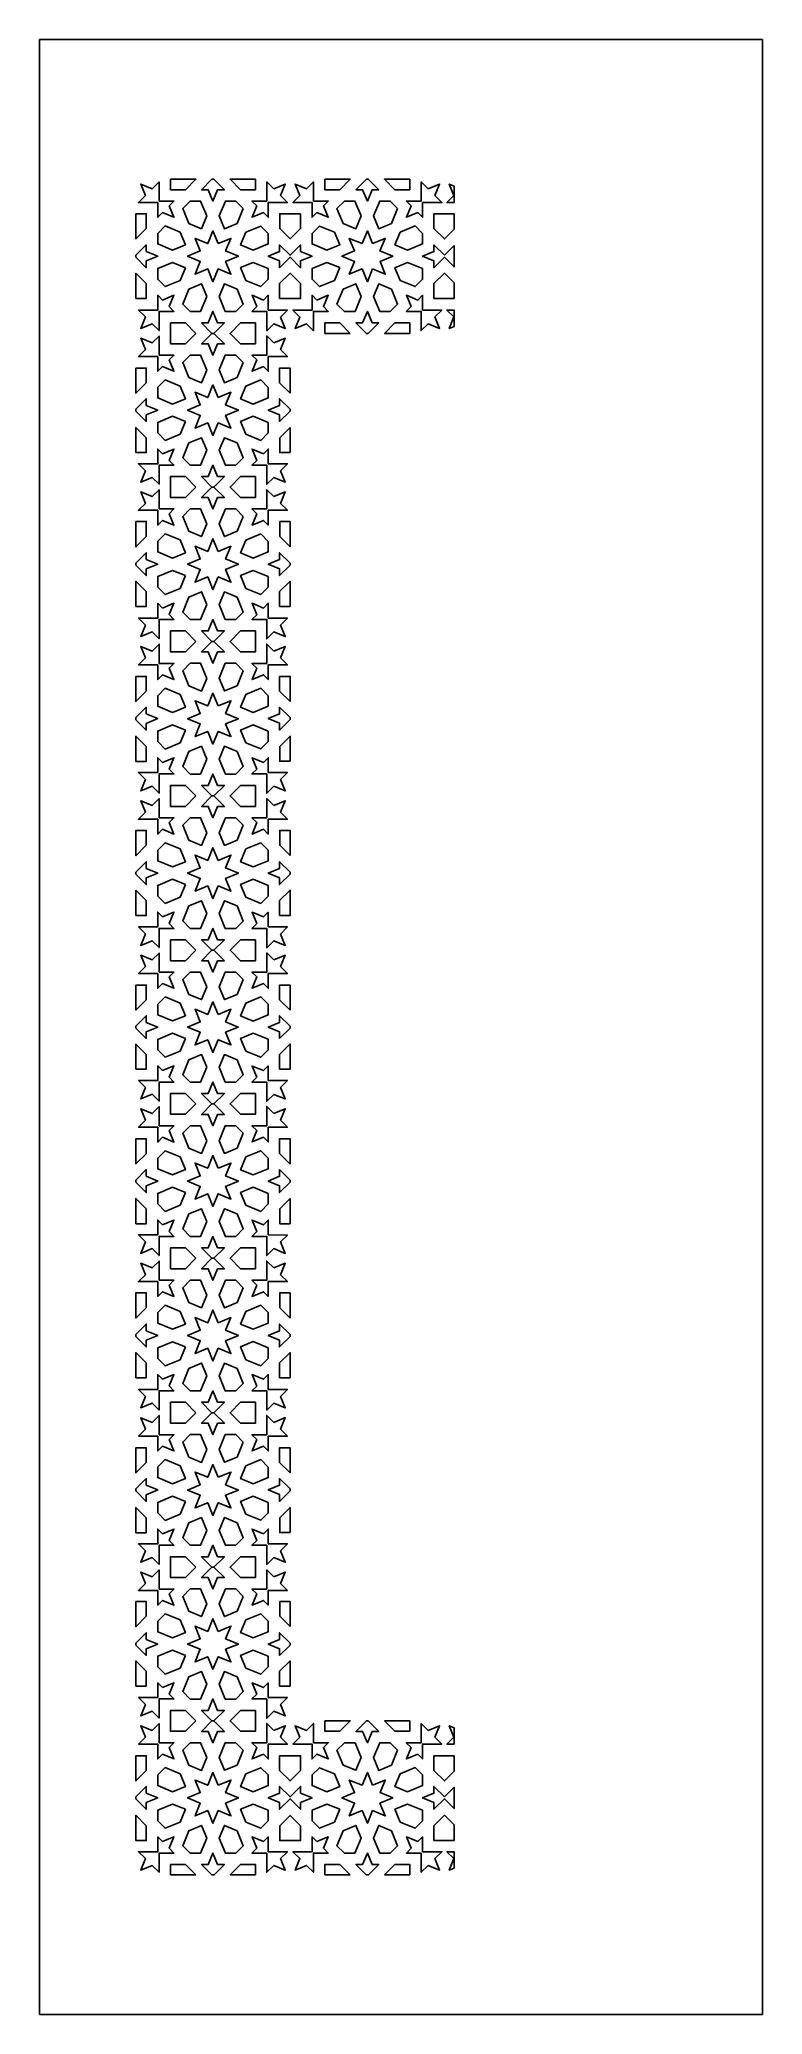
# Model space of a CAD drawing. Extents: x -375 to 375, y -1025 to 1025.
import ezdxf

# ---------------------------------------------------------------- set-up
doc = ezdxf.new("R2010")
doc.units = 0
doc.layers.add('LAYER_1', color=18, linetype='CONTINUOUS')

msp = doc.modelspace()

# ---------------------------------------------------------------- linework, layer by layer
at = {"layer": 'LAYER_1'}
for points in [[(-375, -1025), (375, -1025), (375, 1025), (-375, 1025)], [(-250.9, 857.2), (-235.6, 857.2), (-240.5, 852.3), (-235.6, 840.5), (-247.4, 845.4), (-252.4, 840.5), (-252.4, 855.8), (-272.4, 855.8), (-265.1, 863), (-270, 874.9), (-258.2, 870), (-250.9, 877.2)], [(-223.7, 869.1), (-239.1, 869.1), (-239.1, 880), (-212.8, 880)], [(-194.1, 880), (-183.2, 869.1), (-190.2, 869.1), (-195.1, 857.3), (-200, 869.1), (-206.9, 869.1), (-196.1, 880), (-196.1, 880), (-194, 880)], [(-151.1, 869.1), (-166.4, 869.1), (-177.3, 880), (-151.1, 880)], [(-132, 870), (-120.1, 874.9), (-125, 863.1), (-117.8, 855.8), (-137.8, 855.8), (-137.8, 840.5), (-142.7, 845.4), (-154.5, 840.5), (-149.6, 852.3), (-154.6, 857.2), (-139.2, 857.2), (-139.2, 877.2)], [(-90.8, 857.2), (-75.4, 857.2), (-80.4, 852.3), (-75.5, 840.5), (-87.3, 845.4), (-92.2, 840.5), (-92.2, 855.8), (-112.2, 855.8), (-104.9, 863.1), (-109.9, 874.9), (-98, 870), (-90.8, 877.2)], [(-63.6, 869.1), (-78.9, 869.1), (-78.9, 880), (-52.7, 880)], [(-33.9, 880), (-23.1, 869.1), (-30, 869.1), (-34.9, 857.3), (-39.8, 869.1), (-46.8, 869.1), (-35.9, 880), (-36, 880), (-33.9, 880)], [(9.1, 869.1), (-6.3, 869.1), (-17.2, 880), (9.1, 880)], [(28.2, 870), (40, 874.9), (35.1, 863), (42.4, 855.8), (22.4, 855.8), (22.4, 840.5), (17.4, 845.4), (5.6, 840.5), (10.5, 852.3), (5.6, 857.2), (20.9, 857.2), (21, 877.2)], [(55, 872.8), (55, 855.8), (47.6, 855.8), (54.9, 863), (50, 874.9)], [(-264.2, 828.8), (-275, 818), (-275, 818), (-275, 844.2), (-264.2, 844.2)], [(-201.5, 841.8), (-207, 828.6), (-220.1, 834.1), (-226.5, 849.6), (-218.8, 857.3), (-207.9, 857.3)], [(-163.6, 849.6), (-170, 834.1), (-183.2, 828.6), (-188.7, 841.8), (-182.2, 857.3), (-171.4, 857.3)], [(-104.2, 844.2), (-104.2, 828.8), (-115, 818.1), (-125.8, 828.8), (-125.8, 844.2), (-115, 844.2)], [(-41.3, 841.8), (-46.8, 828.6), (-60, 834.1), (-66.4, 849.6), (-58.6, 857.3), (-47.8, 857.3)], [(-3.5, 849.6), (-9.9, 834.1), (-23, 828.6), (-28.5, 841.8), (-22.1, 857.3), (-11.2, 857.3)], [(55, 828), (45, 818), (45, 818), (45, 818), (34.2, 828.8), (34.2, 844.2), (55, 844.2)], [(-229.2, 825), (-223.7, 811.9), (-236.9, 806.4), (-252.4, 812.8), (-252.4, 823.8), (-244.7, 831.5)], [(-189.6, 813.2), (-176.4, 818.6), (-181.9, 805.5), (-168.7, 800), (-181.9, 794.5), (-176.4, 781.4), (-189.6, 786.8), (-195.1, 773.6), (-200.5, 786.8), (-213.7, 781.4), (-208.2, 794.5), (-221.4, 800), (-208.2, 805.5), (-213.7, 818.6), (-200.5, 813.2), (-195.1, 826.3)], [(-137.7, 823.7), (-137.7, 812.8), (-153.2, 806.4), (-166.4, 811.8), (-160.9, 825), (-145.4, 831.4)], [(-69.1, 825), (-63.6, 811.8), (-76.8, 806.4), (-92.3, 812.8), (-92.3, 823.7), (-84.6, 831.4)], [(-29.5, 813.2), (-16.3, 818.6), (-21.8, 805.5), (-8.6, 800), (-21.7, 794.5), (-16.3, 781.4), (-29.5, 786.8), (-34.9, 773.6), (-40.4, 786.8), (-53.6, 781.4), (-48.1, 794.5), (-61.3, 800), (-48.1, 805.5), (-53.6, 818.6), (-40.4, 813.2), (-34.9, 826.3)], [(22.4, 823.8), (22.4, 812.8), (6.9, 806.4), (-6.3, 811.9), (-0.8, 825), (14.7, 831.5)], [(-264.2, 804.9), (-252.4, 800), (-264.2, 795.1), (-264.2, 788.1), (-275, 798.9), (-275, 801.1), (-264.2, 811.8)], [(-104.1, 804.9), (-92.3, 800), (-104.1, 795.1), (-104.1, 788.1), (-115, 799), (-115, 799), (-115, 799), (-115, 799), (-115, 799), (-125.9, 788.1), (-125.9, 795.1), (-137.7, 800), (-125.9, 804.9), (-125.9, 811.8), (-115, 801), (-115, 801), (-115, 801), (-115, 801), (-115, 801), (-115, 801), (-115, 801), (-115, 801), (-115, 801), (-104.1, 811.8)], [(45, 801.1), (55, 811.1), (55, 788.9), (45, 798.9), (34.2, 788.1), (34.2, 795.1), (22.4, 800), (34.2, 804.9), (34.2, 811.8)], [(-264.2, 771.6), (-264.2, 756.2), (-275, 756.2), (-275, 782.3)], [(-223.7, 788.1), (-229.2, 774.9), (-244.7, 768.5), (-252.4, 776.2), (-252.4, 787.2), (-236.9, 793.6)], [(-137.8, 787.2), (-137.8, 776.2), (-145.5, 768.6), (-160.9, 775), (-166.4, 788.2), (-153.2, 793.6)], [(-104.1, 771.6), (-104.1, 756.2), (-125.9, 756.2), (-125.9, 771.6), (-115, 782.4)], [(-63.6, 788.2), (-69.1, 775), (-84.5, 768.6), (-92.2, 776.2), (-92.2, 787.2), (-76.8, 793.6)], [(22.4, 787.2), (22.4, 776.2), (14.7, 768.5), (-0.8, 774.9), (-6.3, 788.1), (6.9, 793.6)], [(55, 772.3), (55, 756.2), (34.2, 756.2), (34.2, 771.6), (45, 782.3)], [(-247.4, 754.6), (-235.6, 759.5), (-240.5, 747.7), (-235.5, 742.8), (-250.9, 742.8), (-250.9, 722.8), (-258.1, 730), (-270, 725.1), (-265.1, 737), (-272.3, 744.2), (-252.3, 744.2), (-252.3, 759.6)], [(-201.4, 758.2), (-207.9, 742.7), (-218.7, 742.7), (-226.5, 750.4), (-220.1, 765.9), (-206.9, 771.4)], [(-170, 765.9), (-163.6, 750.4), (-171.4, 742.7), (-182.3, 742.7), (-188.7, 758.1), (-183.2, 771.3)], [(-137.8, 744.2), (-117.8, 744.2), (-125, 736.9), (-120.1, 725.1), (-132, 730), (-139.2, 722.7), (-139.2, 742.8), (-154.6, 742.7), (-149.6, 747.7), (-154.5, 759.5), (-142.7, 754.6), (-137.8, 759.5)], [(-87.3, 754.6), (-75.5, 759.5), (-80.4, 747.7), (-75.4, 742.7), (-90.8, 742.8), (-90.8, 722.7), (-98, 730), (-109.9, 725.1), (-105, 736.9), (-112.2, 744.2), (-92.2, 744.2), (-92.2, 759.5)], [(-41.3, 758.1), (-47.7, 742.7), (-58.6, 742.7), (-66.4, 750.4), (-60, 765.9), (-46.8, 771.3)], [(-9.9, 765.9), (-3.5, 750.4), (-11.3, 742.7), (-22.1, 742.7), (-28.5, 758.2), (-23.1, 771.4)], [(22.3, 744.2), (42.3, 744.2), (35.1, 737), (40, 725.1), (28.1, 730), (20.9, 722.8), (20.9, 742.8), (5.5, 742.8), (10.5, 747.7), (5.6, 759.5), (17.4, 754.6), (22.3, 759.6)], [(-190.2, 730.9), (-183.2, 730.9), (-194.1, 720), (-194, 720), (-196.1, 720), (-196.1, 720), (-206.9, 730.9), (-200, 730.9), (-195.1, 742.7)], [(-30, 730.9), (-23.1, 730.9), (-33.9, 720), (-33.9, 720), (-36, 720), (-35.9, 720), (-46.8, 730.9), (-39.8, 730.9), (-34.9, 742.7)], [(55, 742.8), (55, 727.2), (50, 725.1), (54.9, 737), (47.7, 744.2), (55, 744.2)], [(-212.9, 720), (-223.7, 709.2), (-239.1, 709.2), (-239.1, 720), (-239.1, 730.8), (-223.7, 730.8)], [(-194.1, 720), (-183.2, 709.1), (-190.2, 709.1), (-195.1, 697.3), (-200, 709.1), (-206.9, 709.1), (-196.1, 720), (-196.1, 720), (-194, 720)], [(-151.1, 720), (-151.1, 709.2), (-166.4, 709.2), (-177.3, 720), (-166.4, 730.8), (-151.1, 730.8)], [(-52.7, 720), (-78.9, 720), (-78.9, 730.8), (-63.6, 730.8)], [(9.1, 720), (-17.1, 720), (-6.3, 730.8), (9.1, 730.8)], [(-250.9, 697.3), (-235.5, 697.3), (-240.5, 692.4), (-235.6, 680.6), (-247.4, 685.5), (-252.3, 680.6), (-252.3, 695.8), (-272.3, 695.9), (-265.1, 703.1), (-270, 714.9), (-258.1, 710), (-250.9, 717.2)], [(-201.4, 681.9), (-206.9, 668.8), (-220.1, 674.2), (-226.5, 689.7), (-218.7, 697.4), (-207.9, 697.4)], [(-163.6, 689.7), (-170, 674.2), (-183.2, 668.8), (-188.7, 682), (-182.3, 697.4), (-171.4, 697.4)], [(-132, 710), (-120.1, 714.9), (-125, 703.1), (-117.8, 695.9), (-137.8, 695.9), (-137.8, 680.6), (-142.7, 685.5), (-154.5, 680.6), (-149.6, 692.4), (-154.6, 697.3), (-139.2, 697.3), (-139.2, 717.3)], [(-264.2, 668.6), (-275, 657.9), (-275, 683.9), (-264.2, 683.9)], [(-115, 657.8), (-125.9, 668.6), (-125.9, 683.9), (-115, 683.9)], [(-229.2, 665.2), (-223.7, 652.1), (-236.9, 646.6), (-252.4, 653), (-252.4, 664), (-244.7, 671.6)], [(-189.6, 653.4), (-176.4, 658.8), (-181.9, 645.7), (-168.7, 640.3), (-181.9, 634.8), (-176.4, 621.7), (-189.6, 627.1), (-195.1, 614), (-200.5, 627.1), (-213.7, 621.7), (-208.2, 634.8), (-221.4, 640.3), (-208.2, 645.7), (-213.7, 658.8), (-200.5, 653.4), (-195.1, 666.5)], [(-137.8, 663.9), (-137.8, 653), (-153.2, 646.6), (-166.4, 652.1), (-160.9, 665.2), (-145.5, 671.6)], [(-264.2, 645.1), (-252.4, 640.3), (-264.2, 635.4), (-264.2, 628.5), (-275, 639.2), (-275, 641.3), (-264.2, 652.1)], [(-115, 641.3), (-115, 641.3), (-115, 641.3), (-115, 639.3), (-115, 639.3), (-115, 639.3), (-115, 639.3), (-115, 639.3), (-125.9, 628.5), (-125.9, 635.4), (-137.7, 640.3), (-125.9, 645.2), (-125.9, 652.1)], [(-264.2, 611.5), (-264.2, 596.2), (-275, 596.2), (-275, 622.3), (-275, 622.3)], [(-223.7, 628.4), (-229.2, 615.3), (-244.7, 608.9), (-252.4, 616.6), (-252.4, 627.5), (-236.9, 633.9)], [(-137.7, 627.5), (-137.7, 616.7), (-145.4, 608.9), (-160.9, 615.3), (-166.4, 628.4), (-153.2, 633.9)], [(-115, 596.2), (-125.8, 596.2), (-125.8, 611.5), (-115, 622.2)], [(-247.4, 595), (-235.6, 599.9), (-240.5, 588.1), (-235.6, 583.2), (-250.9, 583.2), (-250.9, 563.3), (-258.2, 570.5), (-270, 565.6), (-265.1, 577.4), (-272.4, 584.6), (-252.4, 584.6), (-252.4, 599.9)], [(-201.5, 598.6), (-207.9, 583.1), (-218.8, 583.1), (-226.5, 590.8), (-220.1, 606.3), (-207, 611.7)], [(-170, 606.3), (-163.6, 590.9), (-171.4, 583.1), (-182.2, 583.1), (-188.7, 598.6), (-183.2, 611.7)], [(-137.8, 584.6), (-117.8, 584.6), (-125, 577.4), (-120.1, 565.6), (-132, 570.5), (-139.2, 563.3), (-139.2, 583.2), (-154.6, 583.2), (-149.6, 588.1), (-154.5, 599.9), (-142.7, 595), (-137.8, 599.9)], [(-190.2, 571.3), (-183.2, 571.3), (-194.1, 560.5), (-194, 560.5), (-196.1, 560.5), (-196.1, 560.5), (-206.9, 571.3), (-200, 571.3), (-195.1, 583.1)], [(-250.9, 537.7), (-235.6, 537.7), (-240.5, 532.8), (-235.6, 520.9), (-247.4, 525.8), (-252.4, 520.9), (-252.4, 536.3), (-272.4, 536.3), (-265.1, 543.5), (-270, 555.4), (-258.2, 550.5), (-250.9, 557.7)], [(-212.8, 560.5), (-223.7, 549.6), (-239.1, 549.6), (-239.1, 560.5), (-239.1, 571.3), (-223.7, 571.3)], [(-194.1, 560.5), (-183.2, 549.6), (-190.2, 549.6), (-195.1, 537.8), (-200, 549.6), (-206.9, 549.6), (-196.1, 560.5), (-196.1, 560.5), (-194, 560.5)], [(-151.1, 560.5), (-151.1, 549.6), (-166.4, 549.6), (-177.3, 560.5), (-166.4, 571.3), (-151.1, 571.3)], [(-132, 550.5), (-120.1, 555.4), (-125, 543.5), (-117.8, 536.3), (-137.8, 536.3), (-137.8, 520.9), (-142.7, 525.8), (-154.5, 520.9), (-149.6, 532.8), (-154.6, 537.7), (-139.2, 537.7), (-139.2, 557.7)], [(-201.5, 522.3), (-207, 509.1), (-220.1, 514.5), (-226.5, 530), (-218.8, 537.8), (-207.9, 537.8)], [(-163.6, 530), (-170, 514.5), (-183.2, 509), (-188.7, 522.3), (-182.2, 537.8), (-171.4, 537.8)], [(-264.2, 509.2), (-275, 498.4), (-275, 498.4), (-275, 524.7), (-264.2, 524.7)], [(-115, 498.5), (-125.8, 509.2), (-125.8, 524.6), (-115, 524.6)], [(-264.2, 485.3), (-252.4, 480.3), (-264.2, 475.4), (-264.2, 468.5), (-275, 479.3), (-275, 481.4), (-264.2, 492.2)], [(-229.2, 505.5), (-223.7, 492.2), (-236.9, 486.8), (-252.4, 493.2), (-252.4, 504.2), (-244.7, 511.9)], [(-189.6, 493.6), (-176.4, 499), (-181.9, 485.8), (-168.7, 480.4), (-181.9, 474.9), (-176.4, 461.7), (-189.6, 467.2), (-195.1, 454), (-200.5, 467.2), (-213.7, 461.7), (-208.2, 474.9), (-221.4, 480.4), (-208.2, 485.8), (-213.7, 499), (-200.5, 493.6), (-195.1, 506.8)], [(-137.7, 504.1), (-137.7, 493.2), (-153.2, 486.8), (-166.4, 492.2), (-160.9, 505.4), (-145.4, 511.8)], [(-115, 481.3), (-115, 481.4), (-115, 481.4), (-115, 481.4), (-115, 481.3), (-115, 479.3), (-115, 479.3), (-115, 479.3), (-125.9, 468.5), (-125.9, 475.4), (-137.7, 480.3), (-125.9, 485.2), (-125.9, 492.2)], [(-223.7, 468.5), (-229.2, 455.3), (-244.7, 448.8), (-252.4, 456.5), (-252.4, 467.5), (-236.9, 473.9)], [(-137.8, 467.5), (-137.8, 456.6), (-145.5, 448.9), (-160.9, 455.3), (-166.4, 468.5), (-153.2, 474)], [(-264.2, 451.9), (-264.2, 436.5), (-275, 436.5), (-275, 462.7)], [(-201.4, 438.5), (-207.9, 422.9), (-218.7, 422.9), (-226.5, 430.7), (-220.1, 446.2), (-206.9, 451.7)], [(-170, 446.2), (-163.6, 430.7), (-171.4, 422.9), (-182.3, 422.9), (-188.7, 438.4), (-183.2, 451.6)], [(-115, 436.5), (-125.9, 436.5), (-125.9, 451.9), (-115, 462.7)], [(-247.4, 434.9), (-235.6, 439.8), (-240.5, 428), (-235.5, 423), (-250.9, 423.1), (-250.9, 403), (-258.1, 410.3), (-270, 405.4), (-265.1, 417.2), (-272.3, 424.5), (-252.3, 424.5), (-252.3, 439.8)], [(-137.8, 424.4), (-117.8, 424.4), (-125, 417.2), (-120.1, 405.3), (-132, 410.2), (-139.2, 402.9), (-139.2, 423), (-154.6, 423), (-149.6, 427.9), (-154.5, 439.8), (-142.7, 434.9), (-137.8, 439.8)], [(-212.9, 400.2), (-223.7, 389.3), (-239.1, 389.3), (-239.1, 400.2), (-239.1, 411.1), (-223.7, 411.1)], [(-190.2, 411.1), (-183.2, 411.1), (-194.1, 400.2), (-194, 400.2), (-196.1, 400.2), (-196.1, 400.2), (-206.9, 411.1), (-200, 411.1), (-195.1, 422.9)], [(-151.1, 400.2), (-151.1, 389.3), (-166.4, 389.3), (-177.3, 400.2), (-166.4, 411.1), (-151.1, 411.1)], [(-250.9, 377.3), (-235.5, 377.4), (-240.5, 372.4), (-235.6, 360.6), (-247.4, 365.5), (-252.3, 360.6), (-252.3, 375.9), (-272.3, 375.9), (-265.1, 383.2), (-270, 395), (-258.1, 390.1), (-250.9, 397.4)], [(-194.1, 400.2), (-183.2, 389.3), (-190.2, 389.3), (-195.1, 377.5), (-200, 389.3), (-206.9, 389.3), (-196.1, 400.2), (-196.1, 400.2), (-194, 400.2)], [(-132, 390.2), (-120.1, 395.1), (-125, 383.2), (-117.8, 376), (-137.8, 376), (-137.8, 360.6), (-142.7, 365.6), (-154.5, 360.6), (-149.6, 372.5), (-154.6, 377.4), (-139.2, 377.4), (-139.2, 397.5)], [(-201.4, 361.9), (-206.9, 348.7), (-220.1, 354.2), (-226.5, 369.7), (-218.7, 377.5), (-207.9, 377.5)], [(-163.6, 369.7), (-170, 354.2), (-183.2, 348.8), (-188.7, 362), (-182.3, 377.5), (-171.4, 377.5)], [(-264.2, 348.5), (-275, 337.7), (-275, 363.9), (-264.2, 363.9)], [(-229.2, 345.1), (-223.7, 331.9), (-236.9, 326.5), (-252.4, 332.9), (-252.4, 343.9), (-244.7, 351.6)], [(-137.8, 343.8), (-137.8, 332.9), (-153.2, 326.4), (-166.4, 331.9), (-160.9, 345.1), (-145.5, 351.6)], [(-115, 337.7), (-125.9, 348.5), (-125.9, 363.9), (-115, 363.9)], [(-264.2, 325), (-252.4, 320.1), (-264.2, 315.1), (-264.2, 308.2), (-275, 319), (-275, 321.1), (-264.2, 331.9)], [(-189.6, 333.2), (-176.4, 338.7), (-181.9, 325.5), (-168.7, 320), (-181.9, 314.6), (-176.4, 301.4), (-189.6, 306.8), (-195.1, 293.6), (-200.5, 306.8), (-213.7, 301.4), (-208.2, 314.6), (-221.4, 320), (-208.2, 325.5), (-213.7, 338.7), (-200.5, 333.2), (-195.1, 346.4)], [(-115, 321.1), (-115, 321.1), (-115, 321.1), (-115, 319.1), (-115, 319), (-115, 319.1), (-115, 319), (-115, 319.1), (-125.9, 308.2), (-125.9, 315.2), (-137.7, 320.1), (-125.9, 325), (-125.9, 331.9)], [(-223.7, 308.2), (-229.2, 295), (-244.7, 288.5), (-252.4, 296.2), (-252.4, 307.2), (-236.9, 313.6)], [(-137.7, 307.2), (-137.7, 296.3), (-145.4, 288.6), (-160.9, 295), (-166.4, 308.2), (-153.2, 313.7)], [(-264.2, 291.2), (-264.2, 275.7), (-275, 275.7), (-275, 302), (-275, 302)], [(-201.5, 278.1), (-207.9, 262.6), (-218.8, 262.6), (-226.5, 270.4), (-220.1, 285.9), (-207, 291.4)], [(-170, 285.9), (-163.6, 270.4), (-171.4, 262.6), (-182.2, 262.6), (-188.7, 278.1), (-183.2, 291.4)], [(-115, 275.8), (-125.8, 275.8), (-125.8, 291.2), (-115, 301.9)], [(-247.4, 274.6), (-235.6, 279.5), (-240.5, 267.6), (-235.6, 262.7), (-250.9, 262.7), (-250.9, 242.7), (-258.2, 249.9), (-270, 245), (-265.1, 256.9), (-272.4, 264.1), (-252.4, 264.1), (-252.4, 279.5)], [(-137.8, 264.1), (-117.8, 264.1), (-125, 256.9), (-120.1, 245), (-132, 249.9), (-139.2, 242.7), (-139.2, 262.7), (-154.6, 262.7), (-149.6, 267.6), (-154.5, 279.5), (-142.7, 274.6), (-137.8, 279.5)], [(-212.8, 239.9), (-223.7, 229), (-239.1, 229), (-239.1, 239.9), (-239.1, 250.8), (-223.7, 250.8)], [(-190.2, 250.8), (-183.2, 250.8), (-194.1, 239.9), (-194, 239.9), (-196.1, 239.9), (-196.1, 239.9), (-206.9, 250.8), (-200, 250.8), (-195.1, 262.6)], [(-151.1, 239.9), (-151.1, 229), (-166.4, 229), (-177.3, 239.9), (-166.4, 250.8), (-151.1, 250.8)], [(-250.9, 217.1), (-235.6, 217.1), (-240.5, 212.2), (-235.6, 200.3), (-247.4, 205.2), (-252.4, 200.3), (-252.4, 215.6), (-272.4, 215.6), (-265.1, 222.9), (-270, 234.8), (-258.2, 229.8), (-250.9, 237.1)], [(-194.1, 239.9), (-183.2, 229), (-190.2, 229), (-195.1, 217.2), (-200, 229), (-206.9, 229), (-196.1, 239.9), (-196.1, 239.9), (-194, 239.9)], [(-132, 229.9), (-120.1, 234.8), (-125, 222.9), (-117.8, 215.7), (-137.8, 215.6), (-137.8, 200.3), (-142.7, 205.2), (-154.5, 200.3), (-149.6, 212.2), (-154.6, 217.1), (-139.2, 217.1), (-139.2, 237.1)], [(-201.5, 201.6), (-207, 188.4), (-220.1, 193.9), (-226.5, 209.4), (-218.8, 217.2), (-207.9, 217.2)], [(-163.6, 209.4), (-170, 193.9), (-183.2, 188.4), (-188.7, 201.6), (-182.2, 217.1), (-171.4, 217.1)], [(-264.2, 188.6), (-275, 177.8), (-275, 177.8), (-275, 204), (-264.2, 204)], [(-229.2, 184.8), (-223.7, 171.6), (-236.9, 166.1), (-252.4, 172.6), (-252.4, 183.5), (-244.7, 191.2)], [(-189.6, 172.9), (-176.4, 178.4), (-181.9, 165.2), (-168.7, 159.7), (-181.9, 154.3), (-176.4, 141.1), (-189.6, 146.5), (-195.1, 133.3), (-200.5, 146.5), (-213.7, 141.1), (-208.2, 154.3), (-221.4, 159.7), (-208.2, 165.2), (-213.7, 178.4), (-200.5, 172.9), (-195.1, 186.1)], [(-137.7, 183.4), (-137.7, 172.6), (-153.2, 166.1), (-166.4, 171.6), (-160.9, 184.8), (-145.4, 191.2)], [(-115, 177.9), (-125.8, 188.6), (-125.8, 204), (-115, 204)], [(-264.2, 164.6), (-252.4, 159.7), (-264.2, 154.8), (-264.2, 147.8), (-275, 158.7), (-275, 160.8), (-264.2, 171.6)], [(-115, 160.7), (-115, 160.7), (-115, 160.7), (-115, 160.7), (-115, 160.7), (-115, 158.7), (-115, 158.7), (-115, 158.7), (-125.9, 147.8), (-125.9, 154.8), (-137.7, 159.7), (-125.9, 164.6), (-125.9, 171.6)], [(-223.7, 147.8), (-229.2, 134.6), (-244.7, 128.2), (-252.4, 135.9), (-252.4, 146.9), (-236.9, 153.3)], [(-137.8, 146.9), (-137.8, 135.9), (-145.5, 128.2), (-160.9, 134.7), (-166.4, 147.9), (-153.2, 153.3)], [(-264.2, 131.3), (-264.2, 115.8), (-275, 115.8), (-275, 142)], [(-201.4, 117.8), (-207.9, 102.3), (-218.7, 102.3), (-226.5, 110.1), (-220.1, 125.6), (-206.9, 131)], [(-170, 125.6), (-163.6, 110), (-171.4, 102.3), (-182.3, 102.3), (-188.7, 117.8), (-183.2, 131)], [(-115, 115.8), (-125.9, 115.8), (-125.9, 131.2), (-115, 142.1)], [(-247.4, 114.3), (-235.6, 119.2), (-240.5, 107.3), (-235.5, 102.4), (-250.9, 102.4), (-250.9, 82.4), (-258.1, 89.6), (-270, 84.7), (-265.1, 96.6), (-272.3, 103.8), (-252.3, 103.8), (-252.3, 119.2)], [(-137.8, 103.8), (-117.8, 103.8), (-125, 96.5), (-120.1, 84.7), (-132, 89.6), (-139.2, 82.3), (-139.2, 102.4), (-154.6, 102.4), (-149.6, 107.3), (-154.5, 119.1), (-142.7, 114.2), (-137.8, 119.1)], [(-212.9, 79.6), (-223.7, 68.8), (-239.1, 68.8), (-239.1, 79.6), (-239.1, 90.4), (-223.7, 90.4)], [(-190.2, 90.5), (-183.2, 90.5), (-194.1, 79.6), (-196.1, 79.6), (-196.1, 79.6), (-196.1, 79.6), (-196.1, 79.6), (-196.1, 79.6), (-196.1, 79.6), (-196.1, 79.6), (-196.1, 79.6), (-196.1, 79.6), (-206.9, 90.5), (-200, 90.5), (-195.1, 102.3)], [(-151.1, 79.6), (-151.1, 68.8), (-166.4, 68.8), (-177.3, 79.6), (-166.4, 90.4), (-151.1, 90.4)], [(-250.9, 56.9), (-235.5, 56.9), (-240.5, 52), (-235.6, 40.2), (-247.4, 45.1), (-252.3, 40.2), (-252.3, 55.5), (-272.3, 55.5), (-265.1, 62.7), (-270, 74.5), (-258.1, 69.6), (-250.9, 76.8)], [(-183.2, 68.8), (-190.2, 68.8), (-195.1, 57), (-200, 68.8), (-206.9, 68.8), (-196.1, 79.6), (-194.1, 79.6)], [(-194.1, 79.6), (-194.1, 79.6), (-194.1, 79.6), (-194, 79.6)], [(-194, 79.6), (-194.1, 79.6), (-194.1, 79.6), (-194.1, 79.6)], [(-132, 69.7), (-120.1, 74.5), (-125, 62.8), (-117.8, 55.5), (-137.8, 55.5), (-137.8, 40.2), (-142.7, 45.1), (-154.5, 40.3), (-149.6, 52.1), (-154.6, 56.9), (-139.2, 56.9), (-139.2, 76.9)], [(-264.2, 28.2), (-275, 17.5), (-275, 43.5), (-264.2, 43.5)], [(-201.4, 41.6), (-206.9, 28.4), (-220.1, 33.8), (-226.5, 49.3), (-218.7, 57), (-207.9, 57)], [(-163.6, 49.3), (-170, 33.9), (-183.2, 28.4), (-188.7, 41.6), (-182.3, 57), (-171.4, 57)], [(-115, 17.4), (-125.9, 28.2), (-125.9, 43.5), (-115, 43.5)], [(-229.2, 24.9), (-223.7, 11.7), (-236.9, 6.3), (-252.4, 12.7), (-252.4, 23.6), (-244.7, 31.2)], [(-189.6, 13), (-176.4, 18.5), (-181.9, 5.3), (-168.8, -0.1), (-181.9, -5.5), (-176.4, -18.6), (-189.6, -13.2), (-195.1, -26.3), (-200.5, -13.2), (-213.7, -18.6), (-208.2, -5.5), (-221.4, -0.1), (-208.2, 5.3), (-213.7, 18.5), (-200.5, 13), (-195.1, 26.1)], [(-137.8, 23.6), (-137.8, 12.6), (-153.2, 6.2), (-166.4, 11.7), (-160.9, 24.8), (-145.5, 31.2)], [(-264.2, 4.8), (-252.4, -0.1), (-264.2, -5), (-264.2, -11.9), (-275, -1.1), (-275, -0.1), (-275, 0.9), (-264.2, 11.7)], [(-115, 0.9), (-115, 0.9), (-115, 0.9), (-115, -0.1), (-115, -1.1), (-115, -1.1), (-115, -1.1), (-125.9, -11.9), (-125.9, -5), (-137.7, -0.1), (-125.9, 4.8), (-125.9, 11.7)], [(-264.2, -28.4), (-264.2, -43.7), (-275, -43.7), (-275, -17.7)], [(-223.7, -11.9), (-229.2, -25), (-244.7, -31.4), (-252.4, -23.8), (-252.4, -12.9), (-236.9, -6.5)], [(-137.8, -12.8), (-137.8, -23.8), (-145.5, -31.4), (-160.9, -25), (-166.4, -11.9), (-153.2, -6.4)], [(-115, -43.7), (-125.9, -43.7), (-125.9, -28.4), (-115, -17.6)], [(-247.4, -45.3), (-235.6, -40.4), (-240.5, -52.2), (-235.5, -57.1), (-250.9, -57.1), (-250.9, -77), (-258.1, -69.8), (-270, -74.7), (-265.1, -62.9), (-272.3, -55.7), (-252.3, -55.7), (-252.3, -40.4)], [(-201.4, -41.8), (-207.9, -57.2), (-218.7, -57.2), (-226.5, -49.5), (-220.1, -34), (-206.9, -28.6)], [(-170, -34.1), (-163.6, -49.5), (-171.4, -57.2), (-182.3, -57.2), (-188.7, -41.8), (-183.2, -28.6)], [(-137.8, -55.7), (-117.8, -55.7), (-125, -62.9), (-120.1, -74.7), (-132, -69.9), (-139.2, -77.1), (-139.2, -57.1), (-154.6, -57.1), (-149.6, -52.2), (-154.5, -40.5), (-142.7, -45.3), (-137.8, -40.4)], [(-190.2, -69), (-183.2, -69), (-194.1, -79.8), (-194, -79.8), (-194.1, -79.8), (-194.1, -79.8), (-194.1, -79.8), (-196.1, -79.8), (-196.1, -79.8), (-196.1, -79.8), (-196.1, -79.8), (-196.1, -79.8), (-196.1, -79.8), (-196.1, -79.8), (-196.1, -79.8), (-196.1, -79.8), (-206.9, -69), (-200, -69), (-195.1, -57.2)], [(-212.9, -79.8), (-223.7, -90.6), (-239.1, -90.6), (-239.1, -79.8), (-239.1, -69), (-223.7, -69)], [(-194, -79.8), (-194.1, -79.8), (-183.2, -90.7), (-190.2, -90.7), (-195.1, -102.5), (-200, -90.7), (-206.9, -90.7), (-196.1, -79.8), (-194.1, -79.8), (-194.1, -79.8), (-194.1, -79.8)], [(-151.1, -79.8), (-151.1, -90.6), (-166.4, -90.6), (-177.3, -79.8), (-166.4, -69), (-151.1, -69)], [(-250.9, -102.6), (-235.5, -102.6), (-240.5, -107.5), (-235.6, -119.4), (-247.4, -114.5), (-252.3, -119.4), (-252.3, -104), (-272.3, -104), (-265.1, -96.8), (-270, -84.9), (-258.1, -89.8), (-250.9, -82.6)], [(-163.6, -110.2), (-170, -125.8), (-183.2, -131.2), (-188.7, -118), (-182.3, -102.5), (-171.4, -102.5)], [(-132, -89.8), (-120.1, -84.9), (-125, -96.7), (-117.8, -104), (-137.8, -104), (-137.8, -119.3), (-142.7, -114.4), (-154.5, -119.3), (-149.6, -107.5), (-154.6, -102.6), (-139.2, -102.6), (-139.2, -82.5)], [(-264.2, -131.5), (-275, -142.2), (-275, -116), (-264.2, -116)], [(-201.4, -118), (-206.9, -131.2), (-220.1, -125.8), (-226.5, -110.3), (-218.7, -102.5), (-207.9, -102.5)], [(-115, -142.3), (-125.9, -131.4), (-125.9, -116), (-115, -116)], [(-229.2, -134.8), (-223.7, -148), (-236.9, -153.5), (-252.4, -147.1), (-252.4, -136.1), (-244.7, -128.4)], [(-189.6, -146.7), (-176.4, -141.3), (-181.9, -154.5), (-168.7, -159.9), (-181.9, -165.4), (-176.4, -178.6), (-189.6, -173.1), (-195.1, -186.3), (-200.5, -173.1), (-213.7, -178.6), (-208.2, -165.4), (-221.4, -159.9), (-208.2, -154.5), (-213.7, -141.3), (-200.5, -146.7), (-195.1, -133.5)], [(-137.8, -136.1), (-137.8, -147.1), (-153.2, -153.5), (-166.4, -148.1), (-160.9, -134.8), (-145.5, -128.4)], [(-264.2, -155), (-252.4, -159.9), (-264.2, -164.8), (-264.2, -171.8), (-275, -161), (-275, -158.9), (-264.2, -148)], [(-115, -158.9), (-115, -158.9), (-115, -158.9), (-115, -160.9), (-115, -160.9), (-115, -160.9), (-115, -160.9), (-115, -160.9), (-125.9, -171.8), (-125.9, -164.8), (-137.7, -159.9), (-125.9, -155), (-125.9, -148)], [(-264.2, -188.8), (-264.2, -204.2), (-275, -204.2), (-275, -178), (-275, -178)], [(-223.7, -171.8), (-229.2, -185), (-244.7, -191.4), (-252.4, -183.7), (-252.4, -172.8), (-236.9, -166.3)], [(-137.7, -172.7), (-137.7, -183.6), (-145.4, -191.4), (-160.9, -185), (-166.4, -171.8), (-153.2, -166.3)], [(-115, -204.2), (-125.8, -204.2), (-125.8, -188.8), (-115, -178.1)], [(-247.4, -205.4), (-235.6, -200.5), (-240.5, -212.4), (-235.6, -217.3), (-250.9, -217.3), (-250.9, -237.3), (-258.2, -230), (-270, -235), (-265.1, -223.1), (-272.4, -215.8), (-252.4, -215.8), (-252.4, -200.5)], [(-201.5, -201.8), (-207.9, -217.4), (-218.8, -217.4), (-226.5, -209.6), (-220.1, -194.1), (-207, -188.6)], [(-170, -194.1), (-163.6, -209.6), (-171.4, -217.3), (-182.2, -217.3), (-188.7, -201.8), (-183.2, -188.6)], [(-137.8, -215.8), (-117.8, -215.9), (-125, -223.1), (-120.1, -235), (-132, -230), (-139.2, -237.3), (-139.2, -217.3), (-154.6, -217.3), (-149.6, -212.3), (-154.5, -200.5), (-142.7, -205.4), (-137.8, -200.5)], [(-190.2, -229.2), (-183.2, -229.2), (-194.1, -240.1), (-194, -240.1), (-196.1, -240.1), (-196.1, -240.1), (-206.9, -229.2), (-200, -229.2), (-195.1, -217.4)], [(-250.9, -262.9), (-235.6, -262.9), (-240.5, -267.8), (-235.6, -279.7), (-247.4, -274.8), (-252.4, -279.7), (-252.4, -264.3), (-272.4, -264.3), (-265.1, -257.1), (-270, -245.2), (-258.2, -250.1), (-250.9, -242.9)], [(-212.8, -240.1), (-223.7, -251), (-239.1, -251), (-239.1, -240.1), (-239.1, -229.2), (-223.7, -229.2)], [(-194.1, -240.1), (-183.2, -251), (-190.2, -251), (-195.1, -262.8), (-200, -251), (-206.9, -251), (-196.1, -240.1), (-196.1, -240.1), (-194, -240.1)], [(-151.1, -240.1), (-151.1, -251), (-166.4, -251), (-177.3, -240.1), (-166.4, -229.2), (-151.1, -229.2)], [(-132, -250.1), (-120.1, -245.2), (-125, -257.1), (-117.8, -264.3), (-137.8, -264.3), (-137.8, -279.7), (-142.7, -274.8), (-154.5, -279.7), (-149.6, -267.8), (-154.6, -262.9), (-139.2, -262.9), (-139.2, -242.9)], [(-201.5, -278.3), (-207, -291.5), (-220.1, -286.1), (-226.5, -270.6), (-218.8, -262.8), (-207.9, -262.8)], [(-163.6, -270.6), (-170, -286.1), (-183.2, -291.6), (-188.7, -278.3), (-182.2, -262.8), (-171.4, -262.8)], [(-264.2, -291.4), (-275, -302.2), (-275, -302.2), (-275, -275.9), (-264.2, -275.9)], [(-115, -302.1), (-125.8, -291.4), (-125.8, -276), (-115, -276)], [(-229.2, -295.2), (-223.7, -308.4), (-236.9, -313.8), (-252.4, -307.4), (-252.4, -296.4), (-244.7, -288.7)], [(-189.6, -307), (-176.4, -301.6), (-181.9, -314.8), (-168.7, -320.2), (-181.9, -325.7), (-176.4, -338.9), (-189.6, -333.4), (-195.1, -346.6), (-200.5, -333.4), (-213.7, -338.9), (-208.2, -325.7), (-221.4, -320.2), (-208.2, -314.8), (-213.7, -301.6), (-200.5, -307), (-195.1, -293.8)], [(-137.7, -296.5), (-137.7, -307.4), (-153.2, -313.8), (-166.4, -308.4), (-160.9, -295.2), (-145.4, -288.8)], [(-264.2, -315.3), (-252.4, -320.3), (-264.2, -325.2), (-264.2, -332.1), (-275, -321.3), (-275, -319.2), (-264.2, -308.4)], [(-223.7, -332.1), (-229.2, -345.3), (-244.7, -351.8), (-252.4, -344.1), (-252.4, -333.1), (-236.9, -326.7)], [(-137.8, -333.1), (-137.8, -344), (-145.5, -351.7), (-160.9, -345.3), (-166.4, -332.1), (-153.2, -326.6)], [(-115, -319.3), (-115, -319.2), (-115, -319.2), (-115, -319.2), (-115, -319.3), (-115, -321.3), (-115, -321.3), (-115, -321.3), (-125.9, -332.1), (-125.9, -325.2), (-137.7, -320.3), (-125.9, -315.4), (-125.9, -308.4)], [(-264.2, -348.7), (-264.2, -364.1), (-275, -364.1), (-275, -337.9)], [(-115, -364.1), (-125.9, -364.1), (-125.9, -348.7), (-115, -337.9)], [(-247.4, -365.7), (-235.6, -360.8), (-240.5, -372.6), (-235.5, -377.6), (-250.9, -377.5), (-250.9, -397.6), (-258.1, -390.3), (-270, -395.2), (-265.1, -383.4), (-272.3, -376.1), (-252.3, -376.1), (-252.3, -360.8)], [(-201.4, -362.1), (-207.9, -377.7), (-218.7, -377.7), (-226.5, -369.9), (-220.1, -354.4), (-206.9, -348.9)], [(-170, -354.4), (-163.6, -369.9), (-171.4, -377.7), (-182.3, -377.7), (-188.7, -362.2), (-183.2, -349)], [(-137.8, -376.2), (-117.8, -376.2), (-125, -383.4), (-120.1, -395.3), (-132, -390.4), (-139.2, -397.7), (-139.2, -377.6), (-154.6, -377.6), (-149.6, -372.7), (-154.5, -360.8), (-142.7, -365.7), (-137.8, -360.8)], [(-190.2, -389.5), (-183.2, -389.5), (-194.1, -400.4), (-194, -400.4), (-196.1, -400.4), (-196.1, -400.4), (-206.9, -389.5), (-200, -389.5), (-195.1, -377.7)], [(-250.9, -423.3), (-235.5, -423.2), (-240.5, -428.2), (-235.6, -440), (-247.4, -435.1), (-252.3, -440), (-252.3, -424.7), (-272.3, -424.7), (-265.1, -417.4), (-270, -405.6), (-258.1, -410.5), (-250.9, -403.2)], [(-212.9, -400.4), (-223.7, -411.3), (-239.1, -411.3), (-239.1, -400.4), (-239.1, -389.5), (-223.7, -389.5)], [(-194.1, -400.4), (-183.2, -411.3), (-190.2, -411.3), (-195.1, -423.1), (-200, -411.3), (-206.9, -411.3), (-196.1, -400.4), (-196.1, -400.4), (-194, -400.4)], [(-151.1, -400.4), (-151.1, -411.3), (-166.4, -411.3), (-177.3, -400.4), (-166.4, -389.5), (-151.1, -389.5)], [(-132, -410.4), (-120.1, -405.5), (-125, -417.4), (-117.8, -424.6), (-137.8, -424.6), (-137.8, -440), (-142.7, -435.1), (-154.5, -440), (-149.6, -428.1), (-154.6, -423.2), (-139.2, -423.2), (-139.2, -403.1)], [(-201.4, -438.7), (-206.9, -451.9), (-220.1, -446.4), (-226.5, -430.9), (-218.7, -423.1), (-207.9, -423.1)], [(-163.6, -430.9), (-170, -446.4), (-183.2, -451.8), (-188.7, -438.6), (-182.3, -423.1), (-171.4, -423.1)], [(-264.2, -452.1), (-275, -462.9), (-275, -436.7), (-264.2, -436.7)], [(-229.2, -455.5), (-223.7, -468.7), (-236.9, -474.1), (-252.4, -467.7), (-252.4, -456.7), (-244.7, -449)], [(-137.8, -456.8), (-137.8, -467.7), (-153.2, -474.2), (-166.4, -468.7), (-160.9, -455.5), (-145.5, -449)], [(-115, -462.9), (-125.9, -452.1), (-125.9, -436.7), (-115, -436.7)], [(-264.2, -475.6), (-252.4, -480.5), (-264.2, -485.5), (-264.2, -492.4), (-275, -481.6), (-275, -479.5), (-264.2, -468.7)], [(-189.6, -467.4), (-176.4, -461.9), (-181.9, -475.1), (-168.7, -480.6), (-181.9, -486), (-176.4, -499.2), (-189.6, -493.8), (-195.1, -507), (-200.5, -493.8), (-213.7, -499.2), (-208.2, -486), (-221.4, -480.6), (-208.2, -475.1), (-213.7, -461.9), (-200.5, -467.4), (-195.1, -454.2)], [(-115, -479.5), (-115, -479.5), (-115, -479.5), (-115, -481.5), (-115, -481.6), (-115, -481.5), (-115, -481.6), (-115, -481.5), (-125.9, -492.4), (-125.9, -485.4), (-137.7, -480.5), (-125.9, -475.6), (-125.9, -468.7)], [(-223.7, -492.4), (-229.2, -505.6), (-244.7, -512.1), (-252.4, -504.4), (-252.4, -493.4), (-236.9, -487)], [(-137.7, -493.4), (-137.7, -504.3), (-145.4, -512), (-160.9, -505.6), (-166.4, -492.4), (-153.2, -487)], [(-264.2, -509.4), (-264.2, -524.9), (-275, -524.9), (-275, -498.6), (-275, -498.6)], [(-201.5, -522.5), (-207.9, -538), (-218.8, -538), (-226.5, -530.2), (-220.1, -514.7), (-207, -509.2)], [(-170, -514.7), (-163.6, -530.2), (-171.4, -538), (-182.2, -538), (-188.7, -522.5), (-183.2, -509.2)], [(-115, -524.8), (-125.8, -524.8), (-125.8, -509.4), (-115, -498.7)], [(-247.4, -526), (-235.6, -521.1), (-240.5, -533), (-235.6, -537.9), (-250.9, -537.9), (-250.9, -557.9), (-258.2, -550.7), (-270, -555.6), (-265.1, -543.7), (-272.4, -536.5), (-252.4, -536.5), (-252.4, -521.1)], [(-137.8, -536.5), (-117.8, -536.5), (-125, -543.7), (-120.1, -555.6), (-132, -550.7), (-139.2, -557.9), (-139.2, -537.9), (-154.6, -537.9), (-149.6, -533), (-154.5, -521.1), (-142.7, -526), (-137.8, -521.1)], [(-212.8, -560.7), (-223.7, -571.5), (-239.1, -571.5), (-239.1, -560.7), (-239.1, -549.8), (-223.7, -549.8)], [(-190.2, -549.8), (-183.2, -549.8), (-194.1, -560.7), (-194, -560.7), (-196.1, -560.7), (-196.1, -560.7), (-206.9, -549.8), (-200, -549.8), (-195.1, -538)], [(-151.1, -560.7), (-151.1, -571.5), (-166.4, -571.5), (-177.3, -560.7), (-166.4, -549.8), (-151.1, -549.8)], [(-250.9, -583.4), (-235.6, -583.4), (-240.5, -588.3), (-235.6, -600.1), (-247.4, -595.2), (-252.4, -600.1), (-252.4, -584.8), (-272.4, -584.8), (-265.1, -577.6), (-270, -565.8), (-258.2, -570.7), (-250.9, -563.5)], [(-194.1, -560.7), (-183.2, -571.5), (-190.2, -571.5), (-195.1, -583.3), (-200, -571.5), (-206.9, -571.5), (-196.1, -560.7), (-196.1, -560.7), (-194, -560.7)], [(-132, -570.7), (-120.1, -565.8), (-125, -577.6), (-117.8, -584.8), (-137.8, -584.8), (-137.8, -600.1), (-142.7, -595.2), (-154.5, -600.1), (-149.6, -588.3), (-154.6, -583.4), (-139.2, -583.4), (-139.2, -563.5)], [(-201.5, -598.8), (-207, -611.9), (-220.1, -606.5), (-226.5, -591), (-218.8, -583.3), (-207.9, -583.3)], [(-163.6, -591), (-170, -606.5), (-183.2, -611.9), (-188.7, -598.8), (-182.2, -583.3), (-171.4, -583.3)], [(-264.2, -611.7), (-275, -622.5), (-275, -622.5), (-275, -596.4), (-264.2, -596.4)], [(-229.2, -615.5), (-223.7, -628.6), (-236.9, -634.1), (-252.4, -627.7), (-252.4, -616.8), (-244.7, -609.1)], [(-189.6, -627.3), (-176.4, -621.9), (-181.9, -635), (-168.7, -640.5), (-181.9, -645.9), (-176.4, -659), (-189.6, -653.6), (-195.1, -666.7), (-200.5, -653.6), (-213.7, -659), (-208.2, -645.9), (-221.4, -640.5), (-208.2, -635), (-213.7, -621.9), (-200.5, -627.3), (-195.1, -614.2)], [(-137.7, -616.9), (-137.7, -627.7), (-153.2, -634.1), (-166.4, -628.6), (-160.9, -615.5), (-145.4, -609.1)], [(-115, -622.4), (-125.8, -611.7), (-125.8, -596.4), (-115, -596.4)], [(-264.2, -635.6), (-252.4, -640.5), (-264.2, -645.3), (-264.2, -652.3), (-275, -641.5), (-275, -639.4), (-264.2, -628.7)], [(-115, -639.5), (-115, -639.5), (-115, -639.5), (-115, -639.5), (-115, -639.5), (-115, -641.5), (-115, -641.5), (-115, -641.5), (-125.9, -652.3), (-125.9, -645.4), (-137.7, -640.5), (-125.9, -635.6), (-125.9, -628.7)], [(-223.7, -652.3), (-229.2, -665.4), (-244.7, -671.8), (-252.4, -664.2), (-252.4, -653.2), (-236.9, -646.8)], [(-137.8, -653.2), (-137.8, -664.1), (-145.5, -671.8), (-160.9, -665.4), (-166.4, -652.3), (-153.2, -646.8)], [(-264.2, -668.8), (-264.2, -684.1), (-275, -684.1), (-275, -658)], [(-201.4, -682.1), (-207.9, -697.6), (-218.7, -697.6), (-226.5, -689.8), (-220.1, -674.4), (-206.9, -669)], [(-170, -674.4), (-163.6, -689.9), (-171.4, -697.6), (-182.3, -697.6), (-188.7, -682.2), (-183.2, -669)], [(-115, -684.1), (-125.9, -684.1), (-125.9, -668.8), (-115, -658)], [(-247.4, -685.7), (-235.6, -680.8), (-240.5, -692.6), (-235.5, -697.5), (-250.9, -697.5), (-250.9, -717.4), (-258.1, -710.2), (-270, -715.1), (-265.1, -703.3), (-272.3, -696.1), (-252.3, -696), (-252.3, -680.8)], [(-137.8, -696.1), (-117.8, -696.1), (-125, -703.3), (-120.1, -715.1), (-132, -710.2), (-139.2, -717.5), (-139.2, -697.5), (-154.6, -697.5), (-149.6, -692.6), (-154.5, -680.8), (-142.7, -685.7), (-137.8, -680.8)], [(-212.9, -720.2), (-223.7, -731), (-239.1, -731), (-239.1, -720.2), (-239.1, -709.4), (-223.7, -709.4)], [(-190.2, -709.3), (-183.2, -709.3), (-194.1, -720.2), (-194, -720.2), (-196.1, -720.2), (-196.1, -720.2), (-206.9, -709.3), (-200, -709.3), (-195.1, -697.5)], [(-151.1, -720.2), (-151.1, -731), (-166.4, -731), (-177.3, -720.2), (-166.4, -709.4), (-151.1, -709.4)], [(-250.9, -743), (-235.5, -743), (-240.5, -747.9), (-235.6, -759.7), (-247.4, -754.8), (-252.3, -759.7), (-252.3, -744.4), (-272.3, -744.4), (-265.1, -737.2), (-270, -725.3), (-258.1, -730.2), (-250.9, -723)], [(-194.1, -720.2), (-183.2, -731.1), (-190.2, -731.1), (-195.1, -742.9), (-200, -731.1), (-206.9, -731.1), (-196.1, -720.2), (-196.1, -720.2), (-194, -720.2)], [(-132, -730.2), (-120.1, -725.3), (-125, -737.1), (-117.8, -744.4), (-137.8, -744.4), (-137.8, -759.7), (-142.7, -754.8), (-154.5, -759.7), (-149.6, -747.8), (-154.6, -742.9), (-139.2, -742.9), (-139.2, -722.9)], [(-90.8, -742.9), (-75.4, -742.9), (-80.4, -747.8), (-75.5, -759.7), (-87.3, -754.8), (-92.2, -759.7), (-92.2, -744.4), (-112.2, -744.4), (-105, -737.1), (-109.9, -725.3), (-98, -730.2), (-90.8, -722.9)], [(-63.6, -731), (-78.9, -731), (-78.9, -720.2), (-52.7, -720.2)], [(-33.9, -720.2), (-23.1, -731.1), (-30, -731.1), (-34.9, -742.9), (-39.8, -731.1), (-46.8, -731.1), (-35.9, -720.2), (-36, -720.2), (-33.9, -720.2)], [(9.1, -731), (-6.3, -731), (-17.1, -720.2), (9.1, -720.2)], [(28.1, -730.2), (40, -725.3), (35.1, -737.2), (42.3, -744.4), (22.3, -744.4), (22.3, -759.7), (17.4, -754.8), (5.6, -759.7), (10.5, -747.9), (5.5, -743), (20.9, -743), (20.9, -723)], [(55, -727.4), (55, -742.9), (55, -744.4), (47.7, -744.4), (54.9, -737.2), (50, -725.3)], [(-264.2, -771.8), (-275, -782.5), (-275, -756.4), (-264.2, -756.4)], [(-201.4, -758.4), (-206.9, -771.6), (-220.1, -766.1), (-226.5, -750.6), (-218.7, -742.9), (-207.9, -742.9)], [(-163.6, -750.6), (-170, -766.1), (-183.2, -771.5), (-188.7, -758.3), (-182.3, -742.9), (-171.4, -742.9)], [(-104.1, -771.8), (-115, -782.6), (-125.9, -771.8), (-125.9, -756.4), (-104.1, -756.4)], [(-41.3, -758.3), (-46.8, -771.5), (-60, -766.1), (-66.4, -750.6), (-58.6, -742.9), (-47.7, -742.9)], [(-3.5, -750.6), (-9.9, -766.1), (-23.1, -771.6), (-28.5, -758.4), (-22.1, -742.9), (-11.3, -742.9)], [(55, -772.5), (45, -782.5), (34.2, -771.8), (34.2, -756.4), (55, -756.4)], [(-229.2, -775.1), (-223.7, -788.3), (-236.9, -793.8), (-252.4, -787.4), (-252.4, -776.4), (-244.7, -768.7)], [(-189.6, -787), (-176.4, -781.6), (-181.9, -794.7), (-168.7, -800.2), (-181.9, -805.7), (-176.4, -818.8), (-189.6, -813.4), (-195.1, -826.5), (-200.5, -813.4), (-213.7, -818.8), (-208.2, -805.7), (-221.4, -800.2), (-208.2, -794.7), (-213.7, -781.6), (-200.5, -787), (-195.1, -773.8)], [(-137.8, -776.4), (-137.8, -787.4), (-153.2, -793.8), (-166.4, -788.4), (-160.9, -775.2), (-145.5, -768.8)], [(-69.1, -775.2), (-63.6, -788.4), (-76.8, -793.8), (-92.2, -787.4), (-92.2, -776.4), (-84.5, -768.8)], [(-29.5, -787), (-16.3, -781.6), (-21.7, -794.7), (-8.6, -800.2), (-21.8, -805.7), (-16.3, -818.8), (-29.5, -813.4), (-34.9, -826.5), (-40.4, -813.4), (-53.6, -818.8), (-48.1, -805.7), (-61.3, -800.2), (-48.1, -794.7), (-53.6, -781.6), (-40.4, -787), (-34.9, -773.8)], [(22.4, -776.4), (22.4, -787.4), (6.9, -793.8), (-6.3, -788.3), (-0.8, -775.1), (14.7, -768.7)], [(-264.2, -795.3), (-252.4, -800.2), (-264.2, -805.1), (-264.2, -812), (-275, -801.2), (-275, -799.1), (-264.2, -788.3)], [(-104.1, -795.3), (-92.3, -800.2), (-104.1, -805.1), (-104.1, -812), (-115, -801.2), (-115, -801.2), (-115, -801.2), (-115, -801.2), (-115, -801.2), (-115, -801.2), (-115, -801.2), (-115, -801.2), (-115, -801.2), (-125.9, -812), (-125.9, -805.1), (-137.7, -800.2), (-125.9, -795.3), (-125.9, -788.3), (-115, -799.2), (-115, -799.2), (-115, -799.2), (-115, -799.2), (-115, -799.2), (-104.1, -788.3)], [(45, -799.1), (55, -789.1), (55, -811.3), (45, -801.3), (34.2, -812), (34.2, -805.1), (22.4, -800.2), (34.2, -795.3), (34.2, -788.3)], [(-264.2, -829), (-264.2, -844.4), (-275, -844.4), (-275, -818.2), (-275, -818.2)], [(-223.7, -812), (-229.2, -825.2), (-244.7, -831.7), (-252.4, -824), (-252.4, -813), (-236.9, -806.6)], [(-137.7, -813), (-137.7, -823.9), (-145.4, -831.6), (-160.9, -825.2), (-166.4, -812), (-153.2, -806.6)], [(-104.2, -829), (-104.2, -844.4), (-115, -844.4), (-125.8, -844.4), (-125.8, -829), (-115, -818.3)], [(-63.6, -812), (-69.1, -825.2), (-84.6, -831.6), (-92.3, -823.9), (-92.3, -813), (-76.8, -806.6)], [(22.4, -813), (22.4, -824), (14.7, -831.7), (-0.8, -825.2), (-6.3, -812), (6.9, -806.6)], [(55, -828.2), (55, -844.4), (34.2, -844.4), (34.2, -829), (45, -818.2), (45, -818.2), (45, -818.2)], [(-201.5, -842), (-207.9, -857.5), (-218.8, -857.5), (-226.5, -849.8), (-220.1, -834.3), (-207, -828.8)], [(-170, -834.3), (-163.6, -849.8), (-171.4, -857.5), (-182.2, -857.5), (-188.7, -842), (-183.2, -828.8)], [(-41.3, -842), (-47.8, -857.5), (-58.6, -857.5), (-66.4, -849.8), (-60, -834.3), (-46.8, -828.8)], [(-9.9, -834.3), (-3.5, -849.8), (-11.2, -857.5), (-22.1, -857.5), (-28.5, -842), (-23, -828.8)], [(-247.4, -845.6), (-235.6, -840.7), (-240.5, -852.5), (-235.6, -857.4), (-250.9, -857.4), (-250.9, -877.4), (-258.2, -870.2), (-270, -875.1), (-265.1, -863.2), (-272.4, -856), (-252.4, -856), (-252.4, -840.7)], [(-190.2, -869.3), (-183.2, -869.3), (-193.9, -880), (-196.2, -880), (-206.9, -869.3), (-200, -869.3), (-195.1, -857.5)], [(-137.8, -856), (-117.8, -856), (-125, -863.2), (-120.1, -875.1), (-132, -870.2), (-139.2, -877.4), (-139.2, -857.4), (-154.6, -857.4), (-149.6, -852.5), (-154.5, -840.7), (-142.7, -845.6), (-137.8, -840.7)], [(-87.3, -845.6), (-75.5, -840.7), (-80.4, -852.5), (-75.4, -857.4), (-90.8, -857.4), (-90.8, -877.4), (-98, -870.2), (-109.9, -875.1), (-104.9, -863.2), (-112.2, -856), (-92.2, -856), (-92.2, -840.7)], [(-30, -869.3), (-23.1, -869.3), (-33.8, -880), (-36.1, -880), (-46.8, -869.3), (-39.8, -869.3), (-34.9, -857.5)], [(22.4, -856), (42.4, -856), (35.1, -863.2), (40, -875.1), (28.2, -870.2), (21, -877.4), (20.9, -857.4), (5.6, -857.4), (10.5, -852.5), (5.6, -840.7), (17.4, -845.6), (22.4, -840.7)], [(55, -856), (55, -873), (50, -875.1), (54.9, -863.2), (47.6, -856)], [(-213, -880), (-239.1, -880), (-239.1, -869.3), (-223.7, -869.3)], [(-151.1, -880), (-177.1, -880), (-166.4, -869.3), (-151.1, -869.3)], [(-52.9, -880), (-78.9, -880), (-78.9, -869.3), (-63.6, -869.3)], [(9.1, -880), (-17, -880), (-6.3, -869.3), (9.1, -869.3)]]:
    msp.add_lwpolyline(points, close=True, dxfattribs=at)

doc.saveas('drawing.dxf')
